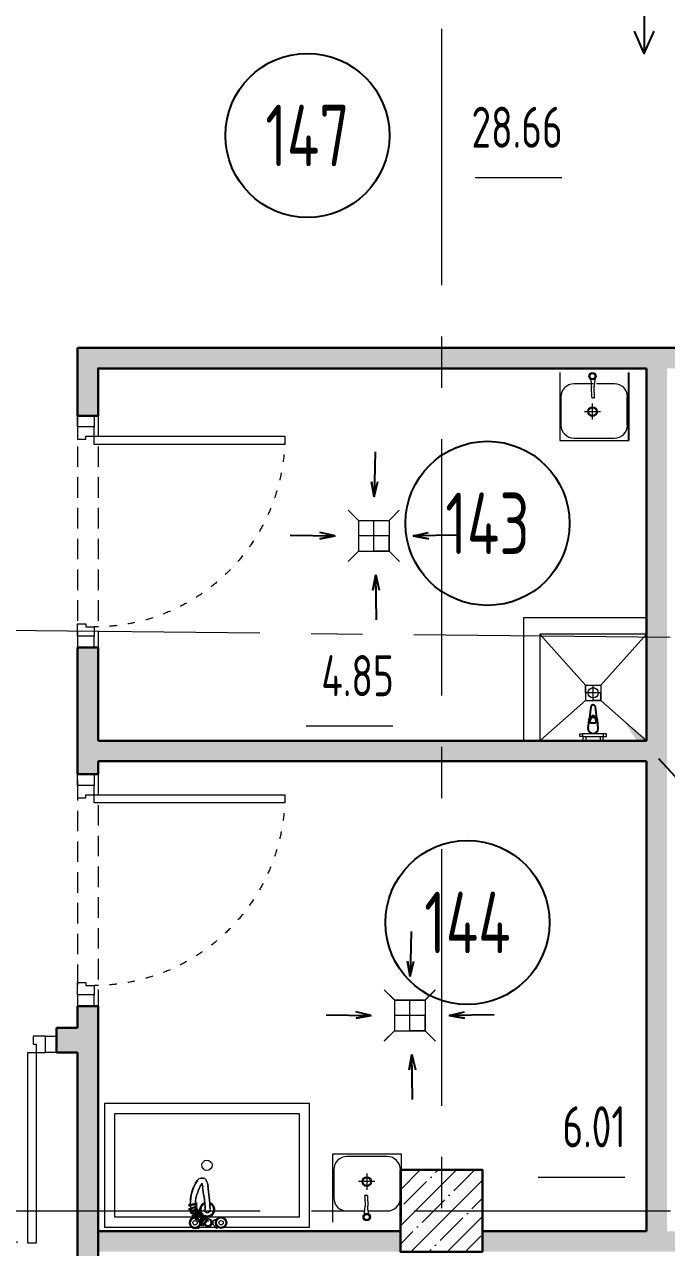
# Model space of a CAD drawing. Header units: millimetres. Extents: x -8689834 to 9419935, y 0 to 233063.
# Drawn here: x -208267 to -205136, y 100422 to 106385 of the extents above; entities that cross this region are included whole.
import ezdxf
from ezdxf import colors
from ezdxf.entities.mleader import LeaderData, LeaderLine
from ezdxf.enums import TextEntityAlignment as Align
from ezdxf.math import Vec2, Vec3

# ---------------------------------------------------------------- set-up
doc = ezdxf.new("R2010")
doc.units = ezdxf.units.MM
doc.header["$MEASUREMENT"] = 0
for name, pattern in [('ACAD_ISO03W100', [30, 12, -18]), ('ADSK_Штриховая_ш2 п1', [3, 2, -1]), ('CENTER', [2, 1.25, -0.25, 0.25, -0.25])]:
    doc.linetypes.add(name, pattern=pattern)
doc.layers.get('0').update_dxf_attribs({"color": 250, "lineweight": 9})
for name, color, linetype, lineweight in [('АР_Выноски АПР', 7, 'Continuous', 5), ('АР_Двери', 175, 'Continuous', 18), ('АР_Колонны', 250, 'Continuous', 30), ('АР_Колонны Штрих', 250, 'Continuous', 5), ('АР_Маркер экспликации', 239, 'Continuous', 13), ('АР_Номер помещения', 1, 'Continuous', 25), ('АР_Оси', 195, 'Continuous', 9), ('АР_Отметки', 250, 'Continuous', 15), ('АР_Перегородки газоблок', 165, 'Continuous', 30), ('АР_Перегородки газоблок_Штрих', 165, 'Continuous', 5), ('АР_Помещения_площадь', 19, 'Continuous', 9), ('АР_тонкая линия', 250, 'Continuous', 0), ('ТХ_пищеблок', 30, 'Continuous', 20)]:
    doc.layers.add(name, color=color, linetype=linetype, lineweight=lineweight)
for name, color, linetype in [('Архитектура', 251, 'Continuous'), ('М_шахты ОВ-АР', 10, 'Continuous'), ('Строит. поддон', 7, 'Continuous'), ('ТХ_ВК_оборуд.ТХ', 250, 'Continuous'), ('ТХ_ВК_трапы', 5, 'Continuous')]:
    doc.layers.add(name, color=color, linetype=linetype)
doc.styles.add('ISOCPEUR', font='isocpeur.ttf', dxfattribs={"width": 0.7})
doc.styles.get("Standard").update_dxf_attribs({"font": 'isocpeur.ttf', "width": 0.7})
pattern_1 = [(50, (0, 0), (215.17805, -18.82564), [22.5, -247.5]), (355, (0, 0), (-41.6254, 225.65764), [18, -198]), (100.45144, (17.93, -1.57), (173.55265, 206.832), [19.12206, -210.34263]), (46.1842, (0, 60), (320.1724, -49.65578), [33.75, -371.25]), (96.63564, (26.68, 55.86), (280.3986, 292.2356), [28.6831, -315.51413]), (351.18416, (0, 60), (280.3986, 292.2356), [27, -297]), (21, (30, 45), (179.07212, -120.78567), [22.5, -247.5]), (326, (30, 45), (72.9946, 217.54501), [18, -198]), (71.45144, (44.92, 34.93), (252.06671, 96.75935), [19.12206, -210.34263]), (37.5, (0, 0), (3.647957, 99.868156), [0, -195.6, 0, -201, 0, -198.75]), (7.5, (0, 0), (78.92086, 118.323514), [0, -114.6, 0, -191.1, 0, -75.75]), (327.5, (-66.9, 0), (160.14673, -6.766462), [0, -75, 0, -234, 0, -310.5]), (317.5, (-96.9, 0), (174.95585, 30.031495), [0, -97.5, 0, -155.4, 0, -220.5])]

# ---------------------------------------------------------------- blocks, each defined once
blk = doc.blocks.new('*U756')
blk.add_lwpolyline([(-100, 80), (-100, 1010), (-140, 1010), (-140, 80)], close=True)
for points in [[(-1130, 0), (-1130, 80), (-1075, 80), (-1075, 0), (-1130, 0)], [(-1075, 80), (-1075, 0), (-1015, 0), (-1015, 40), (-1030, 40), (-1030, 80), (-1075, 80)], [(-55, 80), (-55, 0), (-115, 0), (-115, 40), (-100, 40), (-100, 80), (-55, 80)], [(0, 0), (0, 80), (-55, 80), (-55, 0), (0, 0)]]:
    blk.add_lwpolyline(points)
at = {"linetype": 'ACAD_ISO03W100', "ltscale": 3}
blk.add_arc((-100, 80), 930, 90, 180, dxfattribs=at)
blk = doc.blocks.new('*U56')
at = {"layer": 'АР_Номер помещения', "color": 7}
blk.add_circle((-2653.4, -3420.9), 400, dxfattribs=at)
at = {"layer": 'АР_Помещения_площадь', "color": 7}
blk.add_line((-1413.1, -3627.5), (-1835.4, -3627.5), dxfattribs=at)
at = {"color": 7, "style": 'ISOCPEUR', "width": 0.7, "flags": 1}
blk.add_attdef('КАТЕГОРИЯ', (-499.2, -2092.2), '', height=250, dxfattribs=at)
at = {"layer": 'АР_Номер помещения', "color": 7, "style": 'ISOCPEUR', "width": 0.7}
blk.add_attdef('НОМЕР_ПОМЕЩЕНИЯ', text='', height=300, dxfattribs=at).set_placement((-2653.4, -3420.9), align=Align.MIDDLE_CENTER)
at = {"layer": 'АР_Помещения_площадь', "color": 7, "lineweight": 30, "width": 0.7, "flags": 104}
blk.add_attdef('ИМЯ_ПОМЕЩЕНИЯ', text='', height=100, dxfattribs=at).set_placement((157.6, 1217.1), align=Align.MIDDLE_CENTER)
at = {"layer": 'АР_Помещения_площадь', "color": 7, "style": 'ISOCPEUR', "width": 0.7}
blk.add_attdef('ПЛОЩАДЬ_ПОМЕЩЕНИЯ', text='', height=200, dxfattribs=at).set_placement((-1408.2, -3381), align=Align.MIDDLE_RIGHT)
blk = doc.blocks.new('*U58')
at = {"layer": 'АР_Номер помещения', "color": 7}
blk.add_circle((-7943.3, 3244.8), 400, dxfattribs=at)
at = {"layer": 'АР_Помещения_площадь', "color": 7}
blk.add_line((-7176, 2002.3), (-7598.4, 2002.3), dxfattribs=at)
at = {"color": 7, "style": 'ISOCPEUR', "width": 0.7, "flags": 1}
blk.add_attdef('КАТЕГОРИЯ', (-499.2, -2092.2), '', height=250, dxfattribs=at)
at = {"layer": 'АР_Номер помещения', "color": 7, "style": 'ISOCPEUR', "width": 0.7}
blk.add_attdef('НОМЕР_ПОМЕЩЕНИЯ', text='', height=300, dxfattribs=at).set_placement((-7943.3, 3244.8), align=Align.MIDDLE_CENTER)
at = {"layer": 'АР_Помещения_площадь', "color": 7, "style": 'ISOCPEUR', "width": 0.7}
blk.add_attdef('ПЛОЩАДЬ_ПОМЕЩЕНИЯ', text='', height=200, dxfattribs=at).set_placement((-7171.2, 2248.8), align=Align.MIDDLE_RIGHT)
at = {"layer": 'АР_Помещения_площадь', "color": 7, "lineweight": 30, "width": 0.7, "flags": 104}
blk.add_attdef('ИМЯ_ПОМЕЩЕНИЯ', text='', height=100, dxfattribs=at).set_placement((157.6, 1217.1), align=Align.MIDDLE_CENTER)
blk = doc.blocks.new('*U59')
at = {"layer": 'АР_Номер помещения', "color": 7}
blk.add_circle((-7168.2, 4654.6), 400, dxfattribs=at)
at = {"layer": 'АР_Помещения_площадь', "color": 7}
blk.add_line((-7629.3, 3665.4), (-8051.6, 3665.4), dxfattribs=at)
at = {"color": 7, "style": 'ISOCPEUR', "width": 0.7, "flags": 1}
blk.add_attdef('КАТЕГОРИЯ', (-499.2, -2092.2), '', height=250, dxfattribs=at)
at = {"layer": 'АР_Номер помещения', "color": 7, "style": 'ISOCPEUR', "width": 0.7}
blk.add_attdef('НОМЕР_ПОМЕЩЕНИЯ', text='', height=300, dxfattribs=at).set_placement((-7168.2, 4654.6), align=Align.MIDDLE_CENTER)
at = {"layer": 'АР_Помещения_площадь', "color": 7, "style": 'ISOCPEUR', "width": 0.7}
blk.add_attdef('ПЛОЩАДЬ_ПОМЕЩЕНИЯ', text='', height=200, dxfattribs=at).set_placement((-7624.4, 3911.9), align=Align.MIDDLE_RIGHT)
at = {"layer": 'АР_Помещения_площадь', "color": 7, "lineweight": 30, "width": 0.7, "flags": 104}
blk.add_attdef('ИМЯ_ПОМЕЩЕНИЯ', text='', height=100, dxfattribs=at).set_placement((157.6, 1217.1), align=Align.MIDDLE_CENTER)
blk = doc.blocks.new('_DotSmall')
at = {"color": 0, "linetype": 'ByBlock', "const_width": 0.5}
blk.add_lwpolyline([(-0.0625, 0, 1), (0.0625, 0, 1)], format="xyb", close=True, dxfattribs=at)
blk = doc.blocks.new('Трап ТХ')
at = {"layer": 'ТХ_ВК_трапы', "color": 5, "lineweight": 0}
for p, q in [((305243.2, -196674.3), (305292.9, -196724.5)), ((305292.9, -196724.5), (305292.9, -196874.5)), ((305292.9, -196724.5), (305442.2, -196724.5)), ((305367.6, -196874.5), (305367.6, -196724.5)), ((305491.2, -196675.5), (305442.2, -196724.5)), ((305442.2, -196724.5), (305442.2, -196874.5)), ((305442.2, -196799.5), (305292.9, -196799.5)), ((305442.2, -196874.5), (305442.2, -196799.5)), ((305243.2, -196924.3), (305292.9, -196874.5)), ((305292.9, -196874.5), (305442.2, -196874.5)), ((305442.2, -196874.5), (305367.6, -196874.5)), ((305493.2, -196925.5), (305442.2, -196874.5))]:
    blk.add_line(p, q, dxfattribs=at)
blk = doc.blocks.new('A$C985b353d')
at = {"layer": 'ТХ_ВК_трапы', "ltscale": 100}
for p, q in [((6.4, 408.7), (2.2, 189.2)), ((2.2, 189.2), (-11.2, 263.5)), ((-11.2, 263.5), (2.2, 189.2)), ((2.2, 189.2), (19.8, 264.3)), ((-407.4, 3.3), (-187.9, -0.9)), ((-187.9, -0.9), (-263, 16.7)), ((192.3, -0.9), (267.4, 16.7)), ((411.8, 3.3), (192.3, -0.9)), ((-187.9, -0.9), (-262.2, -14.3)), ((-262.2, -14.3), (-187.9, -0.9)), ((192.3, -0.9), (266.6, -14.3)), ((266.6, -14.3), (192.3, -0.9)), ((9.7, -190.8), (-3.8, -265.2)), ((-3.8, -265.2), (9.7, -190.8)), ((13.8, -410.3), (9.7, -190.8)), ((9.7, -190.8), (27.3, -265.9))]:
    blk.add_line(p, q, dxfattribs=at)
blk = doc.blocks.new('смеситель короткий')
for p, q in [((42, 21), (0, 25)), ((24.9, 13.6), (39.8, 13.6)), ((24.9, -13.6), (24.9, 13.6)), ((104.4, 11.1), (51.5, 17.7)), ((0, -25), (42, -21)), ((39.8, -13.6), (24.9, -13.6)), ((51.5, -17.7), (104.4, -11.1))]:
    blk.add_line(p, q)
for centre, major_axis, start_param, end_param in [((0, 0), (-17.7, 17.7), -0.785398, 2.356194), ((39.8, 0), (9.62, 9.62), 3.926991, 7.068583), ((40.1, 0), (-14.9, 14.9), -1.35736, -0.875625), ((40.1, 0), (14.9, 14.9), 4.498953, 6.496621), ((103, 0), (7.91, 7.91), 4.051589, 6.943986), ((40.1, 0), (14.9, 14.9), 4.017217, 4.498953)]:
    blk.add_ellipse(centre, major_axis=major_axis, ratio=1, start_param=start_param, end_param=end_param)

msp = doc.modelspace()

# ---------------------------------------------------------------- hatches: boundary and pattern name
at = {"layer": 'АР_Колонны Штрих', "ltscale": 100}
h = msp.add_hatch(dxfattribs=at)
h.set_pattern_fill('ANSI35', color=256, scale=500)
h.set_pattern_definition([(45, (-1163486.01, 140672.16), (-88.388348, 88.388348), []), (45, (-1163397.63, 140672.16), (-88.388348, 88.388348), [156.25, -31.25, 0, -31.25])])
h.paths.add_polyline_path([(-206033.915, 100800.682), (-206433.915, 100800.682), (-206433.915, 100400.682), (-206033.915, 100400.682)])
at = {"layer": 'АР_Перегородки газоблок_Штрих', "ltscale": 100}
h = msp.add_hatch(dxfattribs=at)
h.set_pattern_fill('AR-CONC', color=256, scale=30)
h.set_pattern_definition(pattern_1)
h.paths.add_polyline_path([(-204369.883, 104807.722), (-204613.097, 104807.722), (-206233.915, 104807.722), (-206233.915, 104707.722), (-205234.389, 104707.722), (-205234.386, 103398.13), (-205134.386, 103397.071), (-205134.389, 104707.722), (-204369.883, 104707.722)])
h.paths.add_polyline_path([(-206233.915, 104807.722), (-208007.679, 104807.722), (-208007.649, 104477.317), (-207907.649, 104477.326), (-207907.67, 104707.722), (-206233.915, 104707.722)])
h.paths.add_polyline_path([(-206233.915, 102892.192), (-207907.677, 102892.192), (-207907.679, 103347.318), (-208007.679, 103347.317), (-208007.676, 102729.027), (-207907.676, 102729.027), (-207907.676, 102792.192), (-206233.915, 102792.192)])
h.paths.add_polyline_path([(-205134.386, 103397.071), (-205234.386, 103398.13), (-205234.385, 102892.192), (-206233.915, 102892.192), (-206233.915, 102792.192), (-205234.385, 102792.192), (-205234.379, 100500.682), (-205134.379, 100500.682)])
h = msp.add_hatch(dxfattribs=at)
h.set_pattern_fill('AR-CONC', color=256, scale=30)
h.set_pattern_definition(pattern_1)
h.paths.add_polyline_path([(-207907.67, 101599.027), (-208007.649, 101599.027), (-208007.669, 101492.432), (-208110.017, 101492.432), (-208110.017, 101372.432), (-208007.668, 101372.432), (-208007.658, 99600.682), (-211914.023, 99600.682), (-211914.049, 99480.682), (-208007.55, 99480.682), (-208007.649, 97939.708), (-207907.649, 97939.709), (-207907.662, 100400.682), (-206433.915, 100400.682), (-206433.915, 100500.682), (-207907.662, 100500.682)])
h = msp.add_hatch(dxfattribs=at)
h.set_pattern_fill('AR-CONC', color=256, scale=30)
h.set_pattern_definition(pattern_1)
h.paths.add_polyline_path([(-200433.915, 100500.682), (-203233.822, 100500.682), (-203233.915, 99100.682), (-203148.065, 99100.682), (-203148.076, 100400.682), (-200433.915, 100400.682)])
h.paths.add_polyline_path([(-203233.822, 100500.682), (-206033.915, 100500.682), (-206033.915, 100400.682), (-203268.076, 100400.682), (-203268.042, 99800.682), (-203268.043, 99100.682), (-203233.915, 99100.682)])
h.paths.add_polyline_path([(-203148.065, 99100.682), (-203268.054, 99100.682), (-203268.044, 96390.682), (-204900.884, 96390.655), (-204900.918, 96270.655), (-203063.984, 96270.682), (-203063.984, 96350.682), (-203063.882, 96390.682), (-203148.044, 96390.682)])

# ---------------------------------------------------------------- linework, layer by layer
at = {"layer": 'АР_Колонны', "ltscale": 100}
msp.add_lwpolyline([(-206433.915, 100800.682), (-206033.915, 100800.682), (-206033.915, 100400.682), (-206433.915, 100400.682)], close=True, dxfattribs=at)
at = {"layer": 'АР_Оси', "linetype": 'CENTER', "ltscale": 1000}
for p, q in [((-206233.915, 134363.151), (-206233.915, 78630.803)), ((-224367.609, 103600.682), (-196974.036, 103310.682)), ((-224367.609, 100600.682), (-141189.207, 100600.682))]:
    msp.add_line(p, q, dxfattribs=at)
at = {"layer": 'АР_Перегородки газоблок', "ltscale": 100}
for p, q in [((-208007.676, 102729.027), (-207907.676, 102729.027)), ((-208007.669, 101599.027), (-207907.67, 101599.027))]:
    msp.add_line(p, q, dxfattribs=at)
for points in [[(-208007.649, 104477.317), (-208007.679, 104807.722)], [(-208007.679, 104807.722), (-204369.883, 104807.722)], [(-205234.389, 104707.722), (-207907.67, 104707.722), (-207907.649, 104477.326), (-208007.649, 104477.317)], [(-205234.385, 102892.192), (-205234.389, 104707.722)], [(-208007.679, 103347.317), (-207907.679, 103347.318)], [(-208007.676, 102729.027), (-208007.679, 103347.317)], [(-207907.677, 102892.192), (-207907.679, 103347.318)], [(-208007.679, 102892.192), (-208007.677, 102892.192)], [(-207907.677, 102892.192), (-205234.385, 102892.192)], [(-208007.679, 102792.192), (-208007.676, 102792.192)], [(-207907.676, 102729.027), (-207907.676, 102792.192)], [(-207907.676, 102792.192), (-205234.385, 102792.192)], [(-205234.379, 100500.682), (-205234.385, 102792.192)], [(-208007.669, 101492.432), (-208007.669, 101599.027)], [(-207907.669, 101328.239), (-207907.67, 101599.027)], [(-208110.017, 101372.432), (-208110.017, 101492.432)], [(-208110.017, 101492.432), (-208007.669, 101492.432)], [(-208110.017, 101372.432), (-208007.668, 101372.432)], [(-208007.658, 99600.682), (-208007.668, 101372.432)], [(-207907.658, 99452.383), (-207907.668, 101372.432)], [(-206433.915, 100500.682), (-207907.662, 100500.682)], [(-206033.915, 100500.682), (-205234.379, 100500.682)]]:
    msp.add_lwpolyline(points, dxfattribs=at)
at = {"layer": 'АР_тонкая линия', "linetype": 'ADSK_Штриховая_ш2 п1', "ltscale": 50}
for points in [[(-208007.785, 104477.317), (-208007.788, 103347.317)], [(-207907.649, 104477.326), (-207907.642, 103347.318)], [(-208007.649, 102701.518), (-208007.649, 101599.027)], [(-207907.676, 102729.027), (-207907.67, 101599.027)]]:
    msp.add_lwpolyline(points, dxfattribs=at)
at = {"layer": 'Архитектура', "lineweight": 25, "transparency": 33554684}
for p, q in [((-205320.448, 104355.722), (-205320.448, 104687.722)), ((-205326.448, 104431.722), (-205326.448, 104568.722))]:
    msp.add_line(p, q, dxfattribs=at)
at = {"layer": 'М_шахты ОВ-АР', "linetype": 'ByBlock'}
for points in [[(-205244.829, 106600.682), (-205244.829, 106242.918), (-205293.141, 106351.763)], [(-205244.829, 106600.682), (-205244.829, 106242.918), (-205196.518, 106351.763)]]:
    msp.add_lwpolyline(points, dxfattribs=at)
at = {"layer": 'Строит. поддон', "lineweight": 0}
for p, q in [((-205834.385, 103492.192), (-205834.385, 102892.192)), ((-205234.385, 103492.192), (-205834.385, 103492.192)), ((-205559.594, 102926.409), (-205543.96, 102926.44)), ((-205559.568, 102913.381), (-205559.594, 102926.409)), ((-205543.963, 102927.743), (-205503.277, 102927.824)), ((-205543.932, 102912.11), (-205543.963, 102927.743)), ((-205503.277, 102927.824), (-205444.949, 102927.939)), ((-205444.949, 102927.939), (-205444.918, 102912.306)), ((-205429.313, 102926.668), (-205444.947, 102926.637)), ((-205429.287, 102913.639), (-205429.313, 102926.668)), ((-205543.934, 102913.412), (-205559.568, 102913.381)), ((-205444.918, 102912.306), (-205543.932, 102912.11)), ((-205543.932, 102912.11), (-205543.88, 102892.192)), ((-205528.246, 102892.223), (-205528.298, 102912.141)), ((-205460.552, 102912.275), (-205460.512, 102892.192)), ((-205444.921, 102913.609), (-205429.287, 102913.639)), ((-205444.878, 102892.223), (-205444.918, 102912.306))]:
    msp.add_line(p, q, dxfattribs=at)
msp.add_lwpolyline([(-205754.386, 103412.19), (-205754.386, 102892.192), (-205234.385, 102892.192), (-205234.385, 103412.19)], close=True, dxfattribs=at)
msp.add_lwpolyline([(-205754.386, 103412.189), (-205531.888, 103163.759), (-205456.887, 103163.759), (-205234.385, 103412.183), (-205456.887, 103163.759), (-205456.887, 103089.133), (-205234.385, 102892.192), (-205456.887, 103089.133), (-205456.887, 103126.446), (-205531.888, 103126.446), (-205531.888, 103163.759), (-205531.888, 103089.134), (-205754.386, 102892.192), (-205531.888, 103089.134), (-205456.887, 103089.133), (-205494.388, 103089.133), (-205494.388, 103163.759)], dxfattribs=at)
msp.add_circle((-205494.388, 103126.446, 0), 25, dxfattribs=at)
at = {"layer": 'ТХ_пищеблок', "color": 132}
for p, q in [((-205657.448, 104687.722), (-205657.448, 104355.722)), ((-205508.816, 104656.189, 5.117), (-205507.289, 104652.88, 5.117)), ((-205508.816, 104656.189, 5.117), (-205507.289, 104652.88, 5.117)), ((-205484.219, 104657.496, 5.117), (-205485.555, 104654.105, 5.117)), ((-205320.448, 104355.722), (-205320.448, 104687.722)), ((-205494.854, 104632.722), (-205587.448, 104632.722)), ((-205507.324, 104653.021, 5.117), (-205505.865, 104647.152, 5.117)), ((-205505.865, 104647.152, 5.117), (-205504.509, 104639.206, 5.117)), ((-205504.518, 104639.282, 5.117), (-205503.221, 104628.963, 5.117)), ((-205503.221, 104628.963, 5.117), (-205502.015, 104617.604, 5.117)), ((-205501.888, 104616.608, 5.117), (-205502.015, 104617.601, 5.117)), ((-205501.888, 104616.608, 5.117), (-205502.015, 104617.601, 5.117)), ((-205501.875, 104616.548, 5.117), (-205501.888, 104616.608, 5.117)), ((-205500.466, 104567.222, 5.117), (-205501.888, 104616.608, 5.117)), ((-205488.535, 104629.383, 5.117), (-205489.091, 104617.973, 5.117)), ((-205487.761, 104567.585, 5.117), (-205489.091, 104617.973, 5.117)), ((-205487.761, 104567.585, 5.117), (-205489.091, 104617.973, 5.117)), ((-205487.544, 104640.371, 5.117), (-205488.535, 104629.383, 5.117)), ((-205486.65, 104648.305, 5.117), (-205487.55, 104640.295, 5.117)), ((-205485.528, 104654.248, 5.117), (-205486.65, 104648.305, 5.117)), ((-205390.448, 104632.722), (-205477.735, 104632.722)), ((-205651.448, 104568.722), (-205651.448, 104431.722)), ((-205500.147, 104566.267, 5.117), (-205500.466, 104567.222, 5.117)), ((-205500.147, 104566.267, 5.117), (-205500.466, 104567.222, 5.117)), ((-205499.646, 104565.376, 5.117), (-205500.147, 104566.267, 5.117)), ((-205499.646, 104565.376, 5.117), (-205500.147, 104566.267, 5.117)), ((-205498.95, 104564.538, 5.117), (-205499.651, 104565.376, 5.117)), ((-205498.139, 104563.859, 5.117), (-205498.95, 104564.538, 5.117)), ((-205498.139, 104563.859, 5.117), (-205498.95, 104564.538, 5.117)), ((-205497.207, 104563.317, 5.117), (-205498.139, 104563.859, 5.117)), ((-205497.207, 104563.317, 5.117), (-205498.139, 104563.859, 5.117)), ((-205497.211, 104458.322, 5.117), (-205497.292, 104536.633, 5.117)), ((-205496.161, 104562.918, 5.117), (-205497.207, 104563.316, 5.117)), ((-205496.161, 104562.918, 5.117), (-205497.207, 104563.316, 5.117)), ((-205496.052, 104562.876, 5.117), (-205496.603, 104563.197, 5.117)), ((-205495.269, 104562.578, 5.117), (-205496.052, 104562.876, 5.117)), ((-205494.7, 104562.659, 5.117), (-205495.778, 104562.883, 5.117)), ((-205494.7, 104562.659, 5.117), (-205495.778, 104562.883, 5.117)), ((-205494.439, 104562.406, 5.117), (-205495.269, 104562.578, 5.117)), ((-205493.594, 104562.605, 5.117), (-205494.7, 104562.659, 5.117)), ((-205493.594, 104562.605, 5.117), (-205494.7, 104562.659, 5.117)), ((-205493.587, 104562.364, 5.117), (-205494.439, 104562.406, 5.117)), ((-205492.492, 104562.722, 5.117), (-205493.594, 104562.605, 5.117)), ((-205492.492, 104562.722, 5.117), (-205493.594, 104562.605, 5.117)), ((-205492.738, 104562.455, 5.117), (-205493.587, 104562.364, 5.117)), ((-205491.919, 104562.674, 5.117), (-205492.738, 104562.455, 5.117)), ((-205491.429, 104563.007, 5.117), (-205492.492, 104562.722, 5.117)), ((-205491.429, 104563.007, 5.117), (-205492.492, 104562.722, 5.117)), ((-205491.154, 104563.016, 5.117), (-205491.919, 104562.674, 5.117)), ((-205490.791, 104563.499, 5.117), (-205491.812, 104563.042, 5.117)), ((-205490.791, 104563.499, 5.117), (-205491.812, 104563.042, 5.117)), ((-205490.623, 104563.368, 5.117), (-205491.154, 104563.016, 5.117)), ((-205489.892, 104564.095, 5.117), (-205490.791, 104563.5, 5.117)), ((-205489.892, 104564.095, 5.117), (-205490.791, 104563.5, 5.117)), ((-205489.121, 104564.819, 5.117), (-205489.892, 104564.095, 5.117)), ((-205489.121, 104564.819, 5.117), (-205489.892, 104564.095, 5.117)), ((-205488.469, 104565.696, 5.117), (-205489.121, 104564.819, 5.117)), ((-205488.024, 104566.613, 5.117), (-205488.474, 104565.695, 5.117)), ((-205487.761, 104567.585, 5.117), (-205488.024, 104566.613, 5.117)), ((-205487.761, 104567.585, 5.117), (-205488.024, 104566.613, 5.117)), ((-205326.448, 104431.722), (-205326.448, 104568.722)), ((-205535.939, 104497.101, 5.117), (-205457.625, 104497.182, 5.117)), ((-205587.448, 104367.722), (-205390.448, 104367.722)), ((-205657.448, 104355.722), (-205320.448, 104355.722)), ((-206427.915, 100877.012), (-206764.915, 100877.012)), ((-206764.915, 100877.012), (-206764.915, 100545.012)), ((-206497.915, 100865.012), (-206694.915, 100865.012)), ((-206427.915, 100545.012), (-206427.915, 100877.012)), ((-206758.915, 100801.012), (-206758.915, 100664.012)), ((-206597.975, 100781.875), (-206597.894, 100703.564)), ((-206433.915, 100664.012), (-206433.915, 100801.012)), ((-206559.247, 100743.096), (-206637.56, 100743.015)), ((-206607.425, 100672.612), (-206607.161, 100673.584)), ((-206607.425, 100672.612), (-206607.161, 100673.584)), ((-206607.425, 100672.612), (-206606.095, 100622.224)), ((-206607.425, 100672.612), (-206606.095, 100622.224)), ((-206607.161, 100673.584), (-206606.712, 100674.502)), ((-206606.717, 100674.501), (-206606.065, 100675.378)), ((-206606.065, 100675.378), (-206605.294, 100676.102)), ((-206606.065, 100675.378), (-206605.294, 100676.102)), ((-206605.294, 100676.102), (-206604.394, 100676.697)), ((-206605.294, 100676.102), (-206604.394, 100676.697)), ((-206604.563, 100676.829), (-206604.031, 100677.181)), ((-206604.394, 100676.698), (-206603.374, 100677.155)), ((-206604.394, 100676.698), (-206603.374, 100677.155)), ((-206604.031, 100677.181), (-206603.267, 100677.523)), ((-206603.757, 100677.19), (-206602.694, 100677.475)), ((-206603.757, 100677.19), (-206602.694, 100677.475)), ((-206603.267, 100677.523), (-206602.448, 100677.742)), ((-206602.694, 100677.475), (-206601.592, 100677.592)), ((-206602.694, 100677.475), (-206601.592, 100677.592)), ((-206602.448, 100677.742), (-206601.599, 100677.833)), ((-206601.599, 100677.833), (-206600.747, 100677.791)), ((-206601.592, 100677.592), (-206600.486, 100677.538)), ((-206601.592, 100677.592), (-206600.486, 100677.538)), ((-206600.747, 100677.791), (-206599.916, 100677.619)), ((-206600.486, 100677.538), (-206599.408, 100677.314)), ((-206600.486, 100677.538), (-206599.408, 100677.314)), ((-206599.916, 100677.619), (-206599.133, 100677.321)), ((-206599.133, 100677.321), (-206598.583, 100677)), ((-206599.024, 100677.279), (-206597.979, 100676.881)), ((-206599.024, 100677.279), (-206597.979, 100676.881)), ((-206597.979, 100676.88), (-206597.047, 100676.338)), ((-206597.979, 100676.88), (-206597.047, 100676.338)), ((-206597.047, 100676.338), (-206596.236, 100675.659)), ((-206597.047, 100676.338), (-206596.236, 100675.659)), ((-206596.236, 100675.659), (-206595.535, 100674.821)), ((-206595.54, 100674.821), (-206595.039, 100673.93)), ((-206595.54, 100674.821), (-206595.039, 100673.93)), ((-206595.039, 100673.93), (-206594.72, 100672.975)), ((-206595.039, 100673.93), (-206594.72, 100672.975)), ((-206594.72, 100672.975), (-206593.297, 100623.589)), ((-206694.915, 100600.012), (-206607.629, 100600.012)), ((-206608.536, 100591.892), (-206607.636, 100599.902)), ((-206607.641, 100599.826), (-206606.651, 100610.814)), ((-206606.651, 100610.814), (-206606.095, 100622.224)), ((-206593.311, 100623.649), (-206593.297, 100623.589)), ((-206593.297, 100623.589), (-206593.171, 100622.596)), ((-206593.297, 100623.589), (-206593.171, 100622.596)), ((-206591.964, 100611.234), (-206593.171, 100622.593)), ((-206590.667, 100600.915), (-206591.964, 100611.234)), ((-206589.321, 100593.045), (-206590.677, 100600.991)), ((-206590.51, 100600.012), (-206497.915, 100600.012)), ((-206610.967, 100582.701), (-206609.631, 100586.092)), ((-206609.658, 100585.949), (-206608.536, 100591.892)), ((-206587.862, 100587.176), (-206589.321, 100593.045)), ((-206586.369, 100584.008), (-206587.897, 100587.317)), ((-206586.369, 100584.008), (-206587.897, 100587.317))]:
    msp.add_line(p, q, dxfattribs=at)
at = {"layer": 'ТХ_пищеблок', "color": 132, "lineweight": 0, "elevation": -38.248}
for points in [[(-207877.306, 101124.202), (-207877.306, 100520.682), (-206876.735, 100520.682), (-206876.735, 101124.202)], [(-207827.306, 101074.202), (-207827.306, 100570.682), (-206926.735, 100570.682), (-206926.735, 101074.202)], [(-207424.448, 100637.791), (-207466.76, 100629.329)], [(-207466.76, 100625.098), (-207424.448, 100633.56)], [(-207424.448, 100625.098), (-207466.76, 100608.173), (-207424.448, 100625.098), (-207462.529, 100603.942)], [(-207424.448, 100616.635), (-207458.298, 100591.248)], [(-207454.067, 100587.017), (-207424.448, 100612.404)], [(-207420.217, 100608.173), (-207449.836, 100574.324)], [(-207445.604, 100574.324), (-207415.986, 100603.942)], [(-207415.986, 100599.711), (-207441.373, 100565.861)], [(-207432.911, 100629.329), (-207432.911, 100625.098)], [(-207432.911, 100620.867), (-207432.911, 100616.635), (-207428.68, 100612.404), (-207432.911, 100616.635)], [(-207428.68, 100608.173), (-207428.68, 100603.942), (-207424.448, 100599.711), (-207420.217, 100595.479), (-207420.217, 100591.248), (-207420.217, 100595.479), (-207424.448, 100599.711), (-207428.68, 100603.942)], [(-207437.142, 100561.63), (-207411.755, 100595.479)], [(-207407.524, 100587.017), (-207432.911, 100553.168)], [(-207428.68, 100553.168), (-207403.292, 100587.017)], [(-207394.83, 100578.555), (-207420.217, 100544.705)], [(-207415.986, 100587.017), (-207411.755, 100587.017), (-207411.755, 100582.786), (-207411.755, 100587.017)], [(-207415.986, 100544.705), (-207390.599, 100578.555)], [(-207386.368, 100574.324), (-207411.755, 100536.243)], [(-207407.524, 100578.555), (-207403.292, 100574.324), (-207399.061, 100574.324), (-207403.292, 100574.324)], [(-207407.524, 100536.243), (-207382.137, 100570.092)], [(-207399.061, 100570.092), (-207390.599, 100565.861)], [(-207373.674, 100565.861), (-207399.061, 100527.78)], [(-207394.83, 100527.78), (-207369.443, 100561.63)], [(-207377.905, 100557.399), (-207369.443, 100548.936), (-207377.905, 100557.399), (-207386.368, 100561.63)], [(-207339.825, 100553.168), (-207327.131, 100561.63)], [(-207411.755, 100523.549), (-207420.217, 100515.087)], [(-207339.825, 100523.549), (-207327.131, 100515.087)]]:
    msp.add_lwpolyline(points, close=True, dxfattribs=at)
for points in [[(-207424.527, 100749.101, -0.09840242), (-207412.705, 100759.404, 0.09840242), (-207423.975, 100748.007, 0.15388515), (-207458.265, 100632.132, -0.15388515), (-207424.527, 100749.101)], [(-207380.94, 100529.863, -0.01635872), (-207400.56, 100542.819, 0.01635872), (-207379.59, 100530.148, 1.00010927), (-207363.53, 100555.023, -1.00010927), (-207380.94, 100529.863)]]:
    msp.add_lwpolyline(points, format="xyb", dxfattribs=at)
for points in [[(-207402.907, 100731.195, 0.08656164), (-207423.848, 100685.612, -0.08656164)], [(-207391.771, 100758.01, 0.2632025), (-207410.52, 100758.044, -0.2632025)], [(-207396.45, 100713.902, 0.04864184), (-207402.204, 100734.905, -0.04864184)], [(-207381.45, 100750.73, 0.12844582), (-207391.105, 100760.715, -0.12844582)], [(-207370.961, 100720.684, 0.07679291), (-207380.735, 100749.397, -0.07679291)], [(-207361.845, 100608.58, 0.03015253), (-207373.654, 100722.979, -0.03015253)], [(-207425.355, 100686.632, 0.07349664), (-207432.912, 100635.862, -0.07349664)], [(-207392.611, 100671.324, 0.02168797), (-207398.256, 100713.014, -0.02168797)], [(-207385.386, 100606.057, 0.00853105), (-207390.239, 100669.665, -0.00853105)], [(-207458.132, 100630.176, 0.04370781), (-207455.796, 100614.495, -0.04370781)], [(-207454.828, 100610.791, 0.0388219), (-207449.954, 100597.62, -0.0388219)], [(-207391.831, 100638.247, 0.42310274), (-207407.478, 100589.077, -0.42310274)], [(-207390.623, 100634.112, 0.41377937), (-207403.868, 100591.271, -0.41377937)], [(-207392.659, 100579.179, 1.10870739), (-207364.777, 100635.835, -1.10870739)], [(-207390.599, 100606.057, 1.00004927), (-207360.981, 100606.057, -1.00004927)], [(-207381.762, 100570.592, 0.92184374), (-207364.153, 100640.077, -0.92184374)], [(-207433.88, 100570.069, 3.34951428), (-207409.37, 100552.499, -3.34951428)], [(-207437.585, 100565.72, 2.57340025), (-207412.21, 100547.18, -2.57340025)], [(-207448.256, 100594.129, 0.03044554), (-207442.663, 100584.685, -0.03044554)], [(-207438.079, 100582.63, 0.02104874), (-207431.487, 100574.456, -0.02104874)], [(-207422.78, 100562.379, 0.12112211), (-207433.348, 100565.802, -0.12112211)], [(-207428.955, 100571.66, 0.02007072), (-207421.8, 100564.585, -0.02007072)], [(-207421.751, 100559.057, 0.00686651), (-207414.33, 100553.082, -0.00686651)], [(-207413.656, 100551.804, 0.11157132), (-207419.688, 100560.091, -0.11157132)], [(-207411.321, 100550.751, 0.00687827), (-207403.625, 100545.017, -0.00687827)], [(-207406.749, 100527.304, 0.23260256), (-207399.063, 100542.249, -0.23260256)], [(-207405.22, 100585.385, 0.07123573), (-207398.228, 100577.95, -0.07123573)], [(-207402.133, 100588.364, 0.07580068), (-207395.674, 100581.324, -0.07580068)], [(-207395.002, 100575.654, 0.07149662), (-207385.64, 100571.468, -0.07149662)], [(-207390.494, 100540.593, 0.03991135), (-207389.941, 100537.622, -0.03991135)], [(-207389.356, 100535.822, 1.87914847), (-207371.141, 100561.618, -1.87914847)], [(-207388.443, 100533.79, 1.63957321), (-207368.911, 100561.456, -1.63957321)], [(-207340.599, 100557.875, 0.50296208), (-207340.599, 100527.311, -0.50296208)]]:
    msp.add_lwpolyline(points, format="xyb", close=True, dxfattribs=at)
for points in [[(-207466.76, 100629.329), (-207466.76, 100629.329)], [(-207466.76, 100629.329), (-207466.76, 100629.329)], [(-207462.529, 100608.173), (-207462.529, 100608.173)], [(-207462.529, 100608.173), (-207462.529, 100608.173)], [(-207424.448, 100633.56), (-207424.448, 100633.56)], [(-207424.448, 100633.56), (-207424.448, 100633.56)], [(-207424.448, 100625.098), (-207424.448, 100625.098)], [(-207424.448, 100625.098), (-207424.448, 100625.098)], [(-207424.448, 100616.635), (-207424.448, 100616.635)], [(-207424.448, 100616.635), (-207424.448, 100616.635)], [(-207420.217, 100603.942), (-207420.217, 100603.942)], [(-207420.217, 100603.942), (-207420.217, 100603.942)], [(-207458.298, 100587.017), (-207458.298, 100587.017)], [(-207458.298, 100587.017), (-207458.298, 100587.017)], [(-207449.836, 100574.324), (-207449.836, 100574.324)], [(-207449.836, 100574.324), (-207449.836, 100574.324)], [(-207441.373, 100561.63), (-207441.373, 100561.63)], [(-207441.373, 100561.63), (-207441.373, 100561.63)], [(-207428.68, 100553.168), (-207428.68, 100553.168)], [(-207428.68, 100553.168), (-207428.68, 100553.168)], [(-207420.217, 100544.705), (-207420.217, 100544.705)], [(-207420.217, 100544.705), (-207420.217, 100544.705)], [(-207411.755, 100595.479), (-207411.755, 100595.479)], [(-207411.755, 100595.479), (-207411.755, 100595.479)], [(-207403.292, 100587.017), (-207403.292, 100587.017)], [(-207403.292, 100587.017), (-207403.292, 100587.017)], [(-207394.83, 100578.555), (-207394.83, 100578.555)], [(-207394.83, 100578.555), (-207394.83, 100578.555)], [(-207382.137, 100570.092), (-207382.137, 100570.092)], [(-207382.137, 100570.092), (-207382.137, 100570.092)], [(-207373.674, 100561.63), (-207373.674, 100561.63)], [(-207373.674, 100561.63), (-207373.674, 100561.63)], [(-207407.524, 100536.243), (-207407.524, 100536.243)], [(-207407.524, 100536.243), (-207407.524, 100536.243)], [(-207399.061, 100527.78), (-207399.061, 100527.78)], [(-207399.061, 100527.78), (-207399.061, 100527.78)]]:
    msp.add_lwpolyline(points, dxfattribs=at)
at = {"layer": 'ТХ_пищеблок', "color": 132}
for centre, radius in [((-205497.271, 104670.185, 5.117), 18.254), ((-205497.271, 104670.185, 5.117), 13), ((-207377.02, 100822.442, -38.248), 25), ((-206597.915, 100570.012), 18.254), ((-206597.915, 100570.012), 13)]:
    msp.add_circle(centre, radius, dxfattribs=at)
at = {"layer": 'ТХ_пищеблок', "color": 132, "lineweight": 0}
for centre, radius in [((-207435.03, 100542.594, -38.248), 10.583), ((-207435.03, 100542.594, -38.248), 10.583), ((-207308.093, 100542.591, -38.248), 27.504), ((-207308.093, 100542.591, -38.248), 27.504), ((-207308.089, 100542.588, -38.248), 23.27), ((-207308.089, 100542.588, -38.248), 23.27), ((-207308.094, 100542.594, -38.248), 10.583), ((-207308.094, 100542.594, -38.248), 10.583)]:
    msp.add_circle(centre, radius, dxfattribs=at)
at = {"layer": 'ТХ_пищеблок', "color": 132}
for centre, start, end in [((-205587.448, 104568.722), 90, 180), ((-205390.448, 104568.722), 0, 90), ((-205587.448, 104431.722), 180, 270), ((-205390.448, 104431.722), 270, 0), ((-206694.915, 100801.012), 90, 180), ((-206497.915, 100801.012), 0, 90), ((-206694.915, 100664.012), 180, 270), ((-206497.915, 100664.012), 270, 0)]:
    msp.add_arc(centre, 64, start, end, dxfattribs=at)
for centre, major_axis in [((-205497.251, 104497.141, 5.117), (-16.452, 16.452)), ((-205497.251, 104497.141, 5.117), (-13.466, 13.466)), ((-206597.935, 100743.056), (16.452, -16.452)), ((-206597.935, 100743.056), (13.466, -13.466))]:
    msp.add_ellipse(centre, major_axis=major_axis, ratio=1, start_param=4.71238898, end_param=10.99557429, dxfattribs=at)

# ---------------------------------------------------------------- block references
at = {"layer": 'АР_Двери', "xscale": -1}
for p, rotation in [((-208007.649, 104477.317), 270), ((-208007.649, 102729.018), 270), ((-208110.017, 101452.432), 180)]:
    msp.add_blockref('*U756', p, dxfattribs=dict(at, rotation=rotation))
at = {"layer": 'АР_Маркер экспликации'}
ref = msp.add_blockref('*U56', (-204234.041, 109264.508), dxfattribs=at)
ref.add_attrib('НОМЕР_ПОМЕЩЕНИЯ', '147', dxfattribs={"layer": 'АР_Номер помещения', "color": 7, "height": 300, "style": 'ISOCPEUR', "width": 0.7}).set_placement((-206887.406, 105843.566), align=Align.MIDDLE_CENTER)
ref.add_attrib('ПЛОЩАДЬ_ПОМЕЩЕНИЯ', '28.66', dxfattribs={"layer": 'АР_Помещения_площадь', "color": 7, "height": 200, "style": 'ISOCPEUR', "width": 0.7}).set_placement((-205642.25, 105883.494), align=Align.MIDDLE_RIGHT)
ref = msp.add_blockref('*U59', (-198841.179, 99297.75), dxfattribs=at)
ref.add_attrib('НОМЕР_ПОМЕЩЕНИЯ', '143', dxfattribs={"layer": 'АР_Номер помещения', "color": 7, "height": 300, "style": 'ISOCPEUR', "width": 0.7}).set_placement((-206009.336, 103952.316), align=Align.MIDDLE_CENTER)
ref.add_attrib('ПЛОЩАДЬ_ПОМЕЩЕНИЯ', '4.85', dxfattribs={"layer": 'АР_Помещения_площадь', "color": 7, "height": 200, "style": 'ISOCPEUR', "width": 0.7}).set_placement((-206465.577, 103209.617), align=Align.MIDDLE_RIGHT)
at = {"layer": 'АР_Маркер экспликации', "color": 7}
ref = msp.add_blockref('*U58', (-198164.096, 98761.332), dxfattribs=at)
ref.add_attrib('НОМЕР_ПОМЕЩЕНИЯ', '144', dxfattribs={"layer": 'АР_Номер помещения', "color": 7, "height": 300, "style": 'ISOCPEUR', "width": 0.7}).set_placement((-206107.392, 102006.156), align=Align.MIDDLE_CENTER)
ref.add_attrib('ПЛОЩАДЬ_ПОМЕЩЕНИЯ', '6.01', dxfattribs={"layer": 'АР_Помещения_площадь', "color": 7, "height": 200, "style": 'ISOCPEUR', "width": 0.7}).set_placement((-205335.251, 101010.134), align=Align.MIDDLE_RIGHT)
at = {"layer": 'АР_тонкая линия', "ltscale": 500}
for p in [(-206564.045, 103891.879), (-206388.251, 101553.551)]:
    msp.add_blockref('A$C985b353d', p, dxfattribs=at)
at = {"layer": 'Строит. поддон', "lineweight": 0, "rotation": 90.00000000000001}
msp.add_blockref('смеситель короткий', (-205494.456, 102952.841), dxfattribs=at)
at = {"layer": 'ТХ_ВК_оборуд.ТХ'}
for p in [(-511931.603, 300691.408), (-511755.81, 298353.08), (-511755.81, 298352.62)]:
    msp.add_blockref('Трап ТХ', p, dxfattribs=at)

# ---------------------------------------------------------------- leaders
at = {"layer": 'АР_Выноски АПР'}
ml = msp.add_multileader_mtext('Standard', dxfattribs=at)
ml.set_content('\\A1;Поддон в строительном \\Pисполнении 600х600', color=256, style='ISOCPEUR')
ml.set_leader_properties()
ml.build(insert=Vec2(0, 0))
ml.multileader.update_dxf_attribs({"text_left_attachment_type": 6, "text_right_attachment_type": 6, "dogleg_length": 100, "arrow_head_size": 250})
ctx = ml.context
ctx.base_point, ctx.char_height, ctx.arrow_head_size, ctx.landing_gap_size, ctx.plane_origin = Vec3(-204731, 102386.5), 250, 250, 25, Vec3(-227458.064, 103446.577)
ctx.left_attachment, ctx.right_attachment = 6, 6
notes = []
notes.append((ctx, [(1, (1, 1, 0), (-204789.5, 102386.5), (1, 0), 58.5, [(1, [(-205345.636, 102990.662)], 0, [])])]))
ctx.mtext.insert, ctx.mtext.defined_height, ctx.mtext.flow_direction = Vec3(-204706, 102686.5), 3.979039320256561e-13, 5
at = {"layer": 'АР_Отметки'}
ml = msp.add_multileader_mtext('Standard', dxfattribs=at)
ml.set_content('{\\W0.8;-2,730}', color=256, style='ISOCPEUR')
ml.set_leader_properties(color=256, linetype='Continuous', lineweight=-1)
ml.set_arrow_properties(name='DOTSMALL')
ml.build(insert=Vec2(0, 0))
ml.multileader.update_dxf_attribs({"has_text_frame": 1, "text_left_attachment_type": 4, "text_right_attachment_type": 4, "dogleg_length": 100, "arrow_head_size": 180})
ctx = ml.context
ctx.base_point, ctx.char_height, ctx.arrow_head_size, ctx.landing_gap_size, ctx.plane_origin = Vec3(-314791.321, 121809.018, 0), 250, 180, 50, Vec3(-319449.83, 117956.711, 0)
ctx.left_attachment, ctx.right_attachment = 4, 4
notes.append((ctx, [(0, (0, 0, 0), (0, 0), (1, 0), 1, [])]))
ctx.mtext.insert, ctx.mtext.width, ctx.mtext.defined_height, ctx.mtext.line_spacing_style, ctx.mtext.flow_direction = Vec3(-314741.321, 122142.352, 0), 769.98896, 343.888, 2, 5
ml = msp.add_multileader_mtext('Standard', dxfattribs=at)
ml.set_content('{\\W0.8;-2,430}', color=256, style='ISOCPEUR')
ml.set_leader_properties(color=256, linetype='Continuous', lineweight=-1)
ml.set_arrow_properties(name='DOTSMALL')
ml.build(insert=Vec2(0, 0))
ml.multileader.update_dxf_attribs({"has_text_frame": 1, "text_left_attachment_type": 4, "text_right_attachment_type": 4, "dogleg_length": 100, "arrow_head_size": 180})
ctx = ml.context
ctx.base_point, ctx.char_height, ctx.arrow_head_size, ctx.landing_gap_size, ctx.plane_origin = Vec3(-301002.247, 120038.585), 250, 180, 50, Vec3(-299949.553, 118383.411)
ctx.left_attachment, ctx.right_attachment = 4, 4
notes.append((ctx, [(0, (0, 0, 0), (0, 0), (1, 0), 1, [])]))
ctx.mtext.insert, ctx.mtext.width, ctx.mtext.line_spacing_style, ctx.mtext.flow_direction = Vec3(-300952.247, 120371.918), 852.69703, 2, 5
ml = msp.add_multileader_mtext('Standard', dxfattribs=at)
ml.set_content('{\\W0.8;-2,430}', color=256, style='ISOCPEUR')
ml.set_leader_properties(color=256, linetype='Continuous', lineweight=-1)
ml.set_arrow_properties(name='DOTSMALL')
ml.build(insert=Vec2(0, 0))
ml.multileader.update_dxf_attribs({"has_text_frame": 1, "text_left_attachment_type": 4, "text_right_attachment_type": 4, "dogleg_length": 100, "arrow_head_size": 180})
ctx = ml.context
ctx.base_point, ctx.char_height, ctx.arrow_head_size, ctx.landing_gap_size, ctx.plane_origin = Vec3(-336711.886, 117132.656), 250, 180, 50, Vec3(-335659.193, 115477.482)
ctx.left_attachment, ctx.right_attachment = 4, 4
notes.append((ctx, [(0, (0, 0, 0), (0, 0), (1, 0), 1, [])]))
ctx.mtext.insert, ctx.mtext.width, ctx.mtext.line_spacing_style, ctx.mtext.flow_direction = Vec3(-336661.886, 117465.989), 852.69703, 2, 5
ml = msp.add_multileader_mtext('Standard', dxfattribs=at)
ml.set_content('-0,180', color=256, style='ISOCPEUR')
ml.set_leader_properties(color=256, linetype='Continuous', lineweight=-1)
ml.set_arrow_properties(name='DOTSMALL')
ml.build(insert=Vec2(0, 0))
ml.multileader.update_dxf_attribs({"has_text_frame": 1, "text_left_attachment_type": 4, "text_right_attachment_type": 4, "dogleg_length": 100, "arrow_head_size": 180})
ctx = ml.context
ctx.base_point, ctx.char_height, ctx.arrow_head_size, ctx.landing_gap_size, ctx.plane_origin = Vec3(-211105.41, 105417.262), 250, 180, 50, Vec3(-213266.622, 104468.513)
ctx.left_attachment, ctx.right_attachment = 4, 4
notes.append((ctx, [(0, (0, 0, 0), (0, 0), (1, 0), 1, [])]))
ctx.mtext.insert, ctx.mtext.width, ctx.mtext.line_spacing_style, ctx.mtext.flow_direction = Vec3(-211055.41, 105750.596), 852.69703, 2, 5
ml = msp.add_multileader_mtext('Standard', dxfattribs=at)
ml.set_content('-0,180', color=256, style='ISOCPEUR')
ml.set_leader_properties(color=256, linetype='Continuous', lineweight=-1)
ml.set_arrow_properties(name='DOTSMALL')
ml.build(insert=Vec2(0, 0))
ml.multileader.update_dxf_attribs({"has_text_frame": 1, "text_left_attachment_type": 4, "text_right_attachment_type": 4, "dogleg_length": 100, "arrow_head_size": 180})
ctx = ml.context
ctx.base_point, ctx.char_height, ctx.arrow_head_size, ctx.landing_gap_size, ctx.plane_origin = Vec3(-213996.848, 104111.599), 250, 180, 50, Vec3(-216158.06, 103162.85)
ctx.left_attachment, ctx.right_attachment = 4, 4
notes.append((ctx, [(0, (0, 0, 0), (0, 0), (1, 0), 1, [])]))
ctx.mtext.insert, ctx.mtext.width, ctx.mtext.line_spacing_style, ctx.mtext.flow_direction = Vec3(-213946.848, 104444.932), 852.69703, 2, 5
ml = msp.add_multileader_mtext('Standard', dxfattribs=at)
ml.set_content('{\\W0.8;-2,730}', color=256, style='ISOCPEUR')
ml.set_leader_properties(color=256, linetype='Continuous', lineweight=-1)
ml.set_arrow_properties(name='DOTSMALL')
ml.build(insert=Vec2(0, 0))
ml.multileader.update_dxf_attribs({"has_text_frame": 1, "text_left_attachment_type": 4, "text_right_attachment_type": 4, "dogleg_length": 100, "arrow_head_size": 180})
ctx = ml.context
ctx.base_point, ctx.char_height, ctx.arrow_head_size, ctx.landing_gap_size, ctx.plane_origin = Vec3(-346371.356, 101933.6), 250, 180, 50, Vec3(-346327.75, 100655.48)
ctx.left_attachment, ctx.right_attachment = 4, 4
notes.append((ctx, [(0, (0, 0, 0), (0, 0), (1, 0), 1, [])]))
ctx.mtext.insert, ctx.mtext.width, ctx.mtext.defined_height, ctx.mtext.line_spacing_style, ctx.mtext.flow_direction = Vec3(-346321.356, 102266.933), 769.98896, 343.888, 2, 5
ml = msp.add_multileader_mtext('Standard', dxfattribs=at)
ml.set_content('-2,500', color=256, style='ISOCPEUR')
ml.set_leader_properties(color=256, linetype='Continuous', lineweight=-1)
ml.set_arrow_properties(name='DOTSMALL')
ml.build(insert=Vec2(0, 0))
ml.multileader.update_dxf_attribs({"has_text_frame": 1, "text_left_attachment_type": 4, "text_right_attachment_type": 4, "dogleg_length": 100, "arrow_head_size": 180})
ctx = ml.context
ctx.base_point, ctx.char_height, ctx.arrow_head_size, ctx.landing_gap_size, ctx.plane_origin = Vec3(-213646.346, 100785.797), 250, 180, 50, Vec3(-216011.707, 100009.038)
ctx.left_attachment, ctx.right_attachment = 4, 4
notes.append((ctx, [(0, (0, 0, 0), (0, 0), (1, 0), 1, [])]))
ctx.mtext.insert, ctx.mtext.width, ctx.mtext.line_spacing_style, ctx.mtext.flow_direction = Vec3(-213596.346, 101119.13), 852.69703, 2, 5
for ctx, leaders in notes:
    for number, flags, end, landing, length, lines in leaders:
        leader = LeaderData()
        leader.index, (leader.has_last_leader_line, leader.has_dogleg_vector, leader.attachment_direction) = number, flags
        leader.last_leader_point, leader.dogleg_vector, leader.dogleg_length = Vec3(end), Vec3(landing), length
        for number, points, colour, breaks in lines:
            line = LeaderLine()
            line.index, line.vertices, line.color, line.breaks = number, Vec3.list(points), colors.encode_raw_color(colour), breaks
            leader.lines.append(line)
        ctx.leaders.append(leader)

doc.saveas('drawing.dxf')
